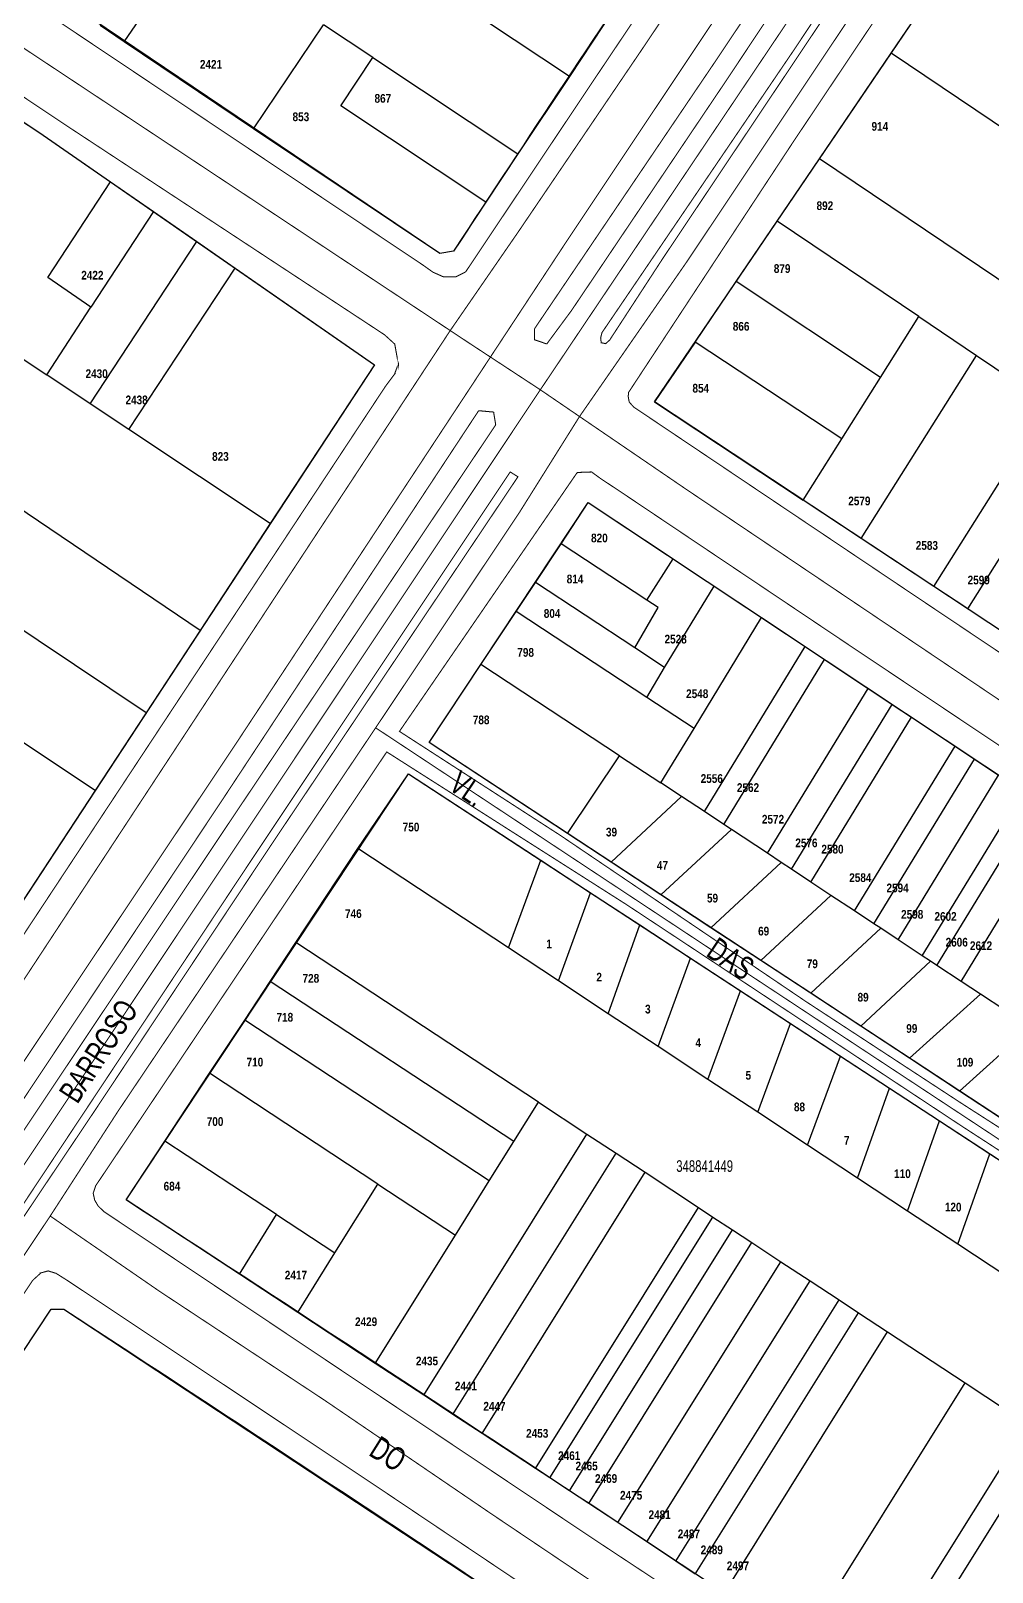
# Model space of a CAD drawing. Extents: x 203136 to 205923, y 4839890 to 4842982.
# Drawn here: x 204170.9 to 204336.6, y 4840403 to 4840668.6 of the extents above; entities that cross this region are included whole.
import ezdxf
from ezdxf.enums import TextEntityAlignment as Align

# ---------------------------------------------------------------- set-up
doc = ezdxf.new("R2010")
doc.units = 0
doc.header["$LTSCALE"] = 1.5
doc.header["$MEASUREMENT"] = 0
for name, color, linetype in [('CD_MALHA_LOTES', 40, 'CONTINUOUS'), ('CD_TXT_QUADRA', 7, 'CONTINUOUS'), ('RU-QUADRAS', 210, 'CONTINUOUS'), ('SV-EIXO-RUA-PAV', 20, 'CONTINUOUS'), ('SV-RUA-PAVIM-S-GUIA-C-GUIA', 7, 'CONTINUOUS'), ('SV-TXT-RUA-PAV-S-GUIA-C-GUIA', 7, 'CONTINUOUS'), ('Th_NmrPort', 1, 'CONTINUOUS')]:
    doc.layers.add(name, color=color, linetype=linetype)
doc.styles.add('3488-41-2D_TXTB$0$ARIAL', font='ARIAL.TTF')
doc.styles.add('ARIAL', font='ARIAL.TTF')
doc.styles.get("Standard").update_dxf_attribs({"font": 'swisscbo.ttf'})

msp = doc.modelspace()

# ---------------------------------------------------------------- linework, layer by layer
at = {"layer": 'CD_MALHA_LOTES', "linetype": 'Continuous', "flags": 128}
for points in [[(204263.7, 4840660.74), (204230.33, 4840682.89)], [(204319.15, 4840664.74), (204332.19, 4840683.96)], [(204186.99, 4840666.7), (204196.58, 4840680.74)], [(204271.43, 4840672.4), (204263.7, 4840660.74)], [(204186.99, 4840666.7), (204182.85, 4840669.51)], [(204209.25, 4840651.73), (204221.36, 4840669.64)], [(204229.85, 4840664), (204221.36, 4840669.64)], [(204209.25, 4840651.73), (204186.99, 4840666.7)], [(204224.32, 4840655.67), (204229.85, 4840664)], [(204229.85, 4840664), (204254.85, 4840647.41)], [(204306.79, 4840646.54), (204319.15, 4840664.74)], [(204447.15, 4840578.58), (204319.15, 4840664.74)], [(204157.17, 4840661), (204172.25, 4840651.15)], [(204263.7, 4840660.74), (204254.85, 4840647.41)], [(204249.31, 4840639.08), (204224.32, 4840655.67)], [(204172.25, 4840651.15), (204184.65, 4840642.57)], [(204241.39, 4840630.23), (204209.25, 4840651.73)], [(204254.85, 4840647.41), (204249.31, 4840639.08)], [(204299.49, 4840635.78), (204306.79, 4840646.54)], [(204435.17, 4840560.12), (204306.79, 4840646.54)], [(204173.82, 4840626.07), (204184.65, 4840642.57)], [(204184.65, 4840642.57), (204192.03, 4840637.46)], [(204192.03, 4840637.46), (204181.22, 4840620.99)], [(204192.03, 4840637.46), (204199.51, 4840632.28)], [(204249.31, 4840639.08), (204243.73, 4840630.61)], [(204292.44, 4840625.39), (204299.49, 4840635.78)], [(204323.91, 4840619.35), (204299.49, 4840635.78)], [(204181.13, 4840604.34), (204199.51, 4840632.28)], [(204199.51, 4840632.28), (204206.09, 4840627.73)], [(204243.73, 4840630.61), (204241.39, 4840630.23)], [(204187.79, 4840599.91), (204206.09, 4840627.73)], [(204206.09, 4840627.73), (204230.15, 4840611.07)], [(204181.22, 4840620.99), (204173.82, 4840626.07)], [(204285.36, 4840614.96), (204292.44, 4840625.39)], [(204317.31, 4840608.88), (204292.44, 4840625.39)], [(204190.76, 4840551.06), (204085.33, 4840621.67)], [(204173.64, 4840609.33), (204181.22, 4840620.99)], [(204317.31, 4840608.88), (204323.91, 4840619.35)], [(204323.91, 4840619.35), (204333.87, 4840612.64)], [(204166.12, 4840614.34), (204173.64, 4840609.33)], [(204285.36, 4840614.96), (204278.37, 4840604.66)], [(204310.63, 4840598.28), (204285.36, 4840614.96)], [(204230.15, 4840611.07), (204212.17, 4840583.67)], [(204313.99, 4840581.11), (204333.87, 4840612.64)], [(204333.87, 4840612.64), (204346.32, 4840604.26)], [(204181.13, 4840604.34), (204173.64, 4840609.33)], [(204310.63, 4840598.28), (204317.31, 4840608.88)], [(204187.79, 4840599.91), (204181.13, 4840604.34)], [(204278.37, 4840604.66), (204303.98, 4840587.73)], [(204326.51, 4840572.83), (204346.32, 4840604.26)], [(204181.98, 4840537.69), (204084.16, 4840602.85)], [(204332.35, 4840568.97), (204352.13, 4840600.35)], [(204212.17, 4840583.67), (204187.79, 4840599.91)], [(204303.98, 4840587.73), (204310.63, 4840598.28)], [(204200.09, 4840565.28), (204154.25, 4840596.23)], [(204262.27, 4840580.22), (204266.97, 4840587.31)], [(204266.97, 4840587.31), (204281.58, 4840577.6)], [(204313.99, 4840581.11), (204303.98, 4840587.73)], [(204212.17, 4840583.67), (204200.09, 4840565.28)], [(204257.85, 4840573.55), (204262.27, 4840580.22)], [(204277.07, 4840570.48), (204262.27, 4840580.22)], [(204326.51, 4840572.83), (204313.99, 4840581.11)], [(204277.07, 4840570.48), (204281.58, 4840577.6)], [(204281.58, 4840577.6), (204288.66, 4840572.9)], [(204254.53, 4840568.55), (204257.85, 4840573.55)], [(204274.97, 4840562.28), (204257.85, 4840573.55)], [(204280.11, 4840558.9), (204288.66, 4840572.9)], [(204288.66, 4840572.9), (204296.83, 4840567.47)], [(204332.35, 4840568.97), (204326.51, 4840572.83)], [(204248.46, 4840559.38), (204254.53, 4840568.55)], [(204277.05, 4840553.73), (204254.53, 4840568.55)], [(204274.97, 4840562.28), (204278.98, 4840569.23)], [(204278.98, 4840569.23), (204277.07, 4840570.48)], [(204337.35, 4840565.66), (204332.35, 4840568.97)], [(204285.18, 4840548.38), (204296.83, 4840567.47)], [(204296.83, 4840567.47), (204304.33, 4840562.49)], [(204200.09, 4840565.28), (204190.76, 4840551.06)], [(204280.11, 4840558.9), (204274.97, 4840562.28)], [(204286.97, 4840534.04), (204304.33, 4840562.49)], [(204304.33, 4840562.49), (204307.67, 4840560.27)], [(204239.55, 4840545.96), (204248.46, 4840559.38)], [(204272.32, 4840543.68), (204248.46, 4840559.38)], [(204277.05, 4840553.73), (204280.11, 4840558.9)], [(204290.31, 4840531.84), (204307.67, 4840560.27)], [(204307.67, 4840560.27), (204315.17, 4840555.29)], [(204297.82, 4840526.87), (204315.17, 4840555.29)], [(204315.17, 4840555.29), (204319.34, 4840552.52)], [(204285.18, 4840548.38), (204277.05, 4840553.73)], [(204302, 4840524.1), (204319.34, 4840552.52)], [(204319.34, 4840552.52), (204322.67, 4840550.31)], [(204190.76, 4840551.06), (204181.98, 4840537.69)], [(204305.33, 4840521.89), (204322.67, 4840550.31)], [(204322.67, 4840550.31), (204330.17, 4840545.32)], [(204279.45, 4840538.99), (204285.18, 4840548.38)], [(204263.38, 4840530.29), (204239.55, 4840545.96)], [(204312.84, 4840516.92), (204330.17, 4840545.32)], [(204330.17, 4840545.32), (204333.51, 4840543.11)], [(204263.38, 4840530.29), (204272.32, 4840543.68)], [(204272.32, 4840543.68), (204279.45, 4840538.99)], [(204316.18, 4840514.71), (204333.51, 4840543.11)], [(204333.51, 4840543.11), (204337.68, 4840540.34)], [(204227.27, 4840527.67), (204235.98, 4840540.57)], [(204235.98, 4840540.57), (204258.76, 4840525.68)], [(204320.35, 4840511.95), (204337.68, 4840540.34)], [(204181.98, 4840537.69), (204151.43, 4840491.13)], [(204270.89, 4840525.36), (204283.02, 4840536.63)], [(204283.02, 4840536.63), (204279.45, 4840538.99)], [(204286.97, 4840534.04), (204283.02, 4840536.63)], [(204324.52, 4840509.19), (204341.84, 4840537.57)], [(204290.31, 4840531.84), (204286.97, 4840534.04)], [(204327.03, 4840507.53), (204344.35, 4840535.91)], [(204291.62, 4840530.97), (204290.31, 4840531.84)], [(204331.2, 4840504.77), (204348.51, 4840533.14)], [(204270.89, 4840525.36), (204263.38, 4840530.29)], [(204279.49, 4840519.7), (204291.62, 4840530.97)], [(204297.82, 4840526.87), (204291.62, 4840530.97)], [(204216.58, 4840511.48), (204227.27, 4840527.67)], [(204253.23, 4840510.54), (204227.27, 4840527.67)], [(204300.2, 4840525.29), (204297.82, 4840526.87)], [(204253.23, 4840510.54), (204258.76, 4840525.68)], [(204258.76, 4840525.68), (204267.36, 4840520.06)], [(204279.49, 4840519.7), (204270.89, 4840525.36)], [(204288.1, 4840514.04), (204300.2, 4840525.29)], [(204302, 4840524.1), (204300.2, 4840525.29)], [(204305.33, 4840521.89), (204302, 4840524.1)], [(204308.77, 4840519.61), (204305.33, 4840521.89)], [(204261.81, 4840504.88), (204267.36, 4840520.06)], [(204267.36, 4840520.06), (204275.84, 4840514.52)], [(204288.1, 4840514.04), (204279.49, 4840519.7)], [(204296.7, 4840508.39), (204308.77, 4840519.61)], [(204312.84, 4840516.92), (204308.77, 4840519.61)], [(204316.18, 4840514.71), (204312.84, 4840516.92)], [(204270.4, 4840499.22), (204275.84, 4840514.52)], [(204275.84, 4840514.52), (204284.59, 4840508.79)], [(204296.7, 4840508.39), (204288.1, 4840514.04)], [(204305.3, 4840502.73), (204317.35, 4840513.94)], [(204317.35, 4840513.94), (204316.18, 4840514.71)], [(204320.35, 4840511.95), (204317.35, 4840513.94)], [(204212.17, 4840504.79), (204216.58, 4840511.48)], [(204258.37, 4840483.97), (204216.58, 4840511.48)], [(204261.81, 4840504.88), (204253.23, 4840510.54)], [(204324.52, 4840509.19), (204320.35, 4840511.95)], [(204278.99, 4840493.55), (204284.59, 4840508.79)], [(204284.59, 4840508.79), (204293.21, 4840503.16)], [(204305.3, 4840502.73), (204296.7, 4840508.39)], [(204313.91, 4840497.08), (204325.95, 4840508.27)], [(204325.95, 4840508.27), (204324.52, 4840509.19)], [(204327.03, 4840507.53), (204325.95, 4840508.27)], [(204331.2, 4840504.77), (204327.03, 4840507.53)], [(204207.76, 4840498.12), (204212.17, 4840504.79)], [(204254.13, 4840477.19), (204212.17, 4840504.79)], [(204270.4, 4840499.22), (204261.81, 4840504.88)], [(204334.54, 4840502.58), (204331.2, 4840504.77)], [(204287.58, 4840487.88), (204293.21, 4840503.16)], [(204293.21, 4840503.16), (204301.83, 4840497.53)], [(204313.91, 4840497.08), (204305.3, 4840502.73)], [(204322.3, 4840491.56), (204334.54, 4840502.58)], [(204338.72, 4840499.81), (204334.54, 4840502.58)], [(204201.7, 4840488.94), (204207.76, 4840498.12)], [(204249.89, 4840470.4), (204207.76, 4840498.12)], [(204278.99, 4840493.55), (204270.4, 4840499.22)], [(204296.17, 4840482.22), (204301.83, 4840497.53)], [(204301.83, 4840497.53), (204310.44, 4840491.89)], [(204322.3, 4840491.56), (204313.91, 4840497.08)], [(204330.94, 4840485.88), (204343.16, 4840496.89)], [(204287.58, 4840487.88), (204278.99, 4840493.55)], [(204304.76, 4840476.55), (204310.44, 4840491.89)], [(204310.44, 4840491.89), (204318.86, 4840486.39)], [(204330.94, 4840485.88), (204322.3, 4840491.56)], [(204193.99, 4840477.26), (204201.7, 4840488.94)], [(204230.69, 4840469.86), (204201.7, 4840488.94)], [(204296.17, 4840482.22), (204287.58, 4840487.88)], [(204313.35, 4840470.88), (204318.86, 4840486.39)], [(204318.86, 4840486.39), (204327.51, 4840480.74)], [(204254.13, 4840477.19), (204258.37, 4840483.97)], [(204258.37, 4840483.97), (204266.73, 4840478.47)], [(204339.58, 4840480.2), (204330.94, 4840485.88)], [(204304.76, 4840476.55), (204296.17, 4840482.22)], [(204322, 4840465.18), (204327.51, 4840480.74)], [(204327.51, 4840480.74), (204336.16, 4840475.08)], [(204238.61, 4840433.46), (204266.73, 4840478.47)], [(204266.73, 4840478.47), (204271.74, 4840475.17)], [(204187.3, 4840467.13), (204193.99, 4840477.26)], [(204213.25, 4840464.59), (204193.99, 4840477.26)], [(204249.89, 4840470.4), (204254.13, 4840477.19)], [(204313.35, 4840470.88), (204304.76, 4840476.55)], [(204243.63, 4840430.17), (204271.74, 4840475.17)], [(204271.74, 4840475.17), (204276.76, 4840471.88)], [(204330.62, 4840459.49), (204336.16, 4840475.08)], [(204336.16, 4840475.08), (204344.81, 4840469.42)], [(204244.06, 4840461.07), (204249.89, 4840470.4)], [(204248.65, 4840426.88), (204276.76, 4840471.88)], [(204276.76, 4840471.88), (204285.95, 4840465.83)], [(204322, 4840465.18), (204313.35, 4840470.88)], [(204223.29, 4840457.98), (204230.69, 4840469.86)], [(204230.69, 4840469.86), (204244.06, 4840461.07)], [(204206.83, 4840454.31), (204187.3, 4840467.13)], [(204257.85, 4840420.84), (204285.95, 4840465.83)], [(204285.95, 4840465.83), (204288.45, 4840464.18)], [(204330.62, 4840459.49), (204322, 4840465.18)], [(204206.83, 4840454.31), (204213.25, 4840464.59)], [(204213.25, 4840464.59), (204223.29, 4840457.98)], [(204260.36, 4840419.2), (204288.45, 4840464.18)], [(204288.45, 4840464.18), (204291.8, 4840461.98)], [(204230.25, 4840438.95), (204244.06, 4840461.07)], [(204263.7, 4840417), (204291.8, 4840461.98)], [(204267.05, 4840414.81), (204295.14, 4840459.78)], [(204291.8, 4840461.98), (204295.14, 4840459.78)], [(204295.14, 4840459.78), (204300.15, 4840456.48)], [(204339.25, 4840453.8), (204330.62, 4840459.49)], [(204216.9, 4840447.71), (204223.29, 4840457.98)], [(204216.9, 4840447.71), (204206.83, 4840454.31)], [(204272.06, 4840411.51), (204300.15, 4840456.48)], [(204300.15, 4840456.48), (204305.17, 4840453.18)], [(204277.06, 4840408.18), (204305.17, 4840453.18)], [(204305.17, 4840453.18), (204310.18, 4840449.88)], [(204282.06, 4840404.86), (204310.18, 4840449.88)], [(204310.18, 4840449.88), (204313.52, 4840447.68)], [(204194.48, 4840268.41), (204098.02, 4840332.88), (204174.42, 4840448.27)], [(204174.42, 4840448.27), (204176.6, 4840448.29)], [(204176.6, 4840448.29), (204264.29, 4840390.46)], [(204230.25, 4840438.95), (204216.9, 4840447.71)], [(204285.39, 4840402.64), (204313.52, 4840447.68)], [(204313.52, 4840447.68), (204318.53, 4840444.38)], [(204290.38, 4840399.31), (204318.53, 4840444.38)], [(204318.53, 4840444.38), (204331.9, 4840435.58)], [(204238.61, 4840433.46), (204230.25, 4840438.95)], [(204303.71, 4840390.45), (204331.9, 4840435.58)], [(204331.9, 4840435.58), (204342.77, 4840428.44)], [(204243.63, 4840430.17), (204238.61, 4840433.46)], [(204248.65, 4840426.88), (204243.63, 4840430.17)], [(204314.53, 4840383.24), (204342.77, 4840428.44)], [(204257.85, 4840420.84), (204248.65, 4840426.88)], [(204317.87, 4840381.02), (204344.64, 4840423.88)], [(204260.36, 4840419.2), (204257.85, 4840420.84)], [(204263.7, 4840417), (204260.36, 4840419.2)], [(204267.05, 4840414.81), (204263.7, 4840417)], [(204272.06, 4840411.51), (204267.05, 4840414.81)], [(204277.06, 4840408.18), (204272.06, 4840411.51)], [(204282.06, 4840404.86), (204277.06, 4840408.18)], [(204285.39, 4840402.64), (204282.06, 4840404.86)]]:
    msp.add_lwpolyline(points, dxfattribs=at)
at = {"layer": 'RU-QUADRAS', "color": 6, "linetype": 'Continuous'}
msp.add_lwpolyline([(203894.87, 4840663.42), (203974.28, 4840782.03), (204172.25, 4840651.15), (204230.15, 4840611.07), (204151.43, 4840491.13), (204059.37, 4840552.9), (204076.01, 4840635.74), (204070.42, 4840638.89), (204054.24, 4840555.92), (204009.07, 4840586.95), (204050.78, 4840649.88), (204046.08, 4840652.63), (204004.77, 4840590.07)], close=True, dxfattribs=at)
msp.add_lwpolyline([(204321.39, 4840746.47, 0.0049104512), (204243.73, 4840630.61), (204241.39, 4840630.23), (204123.87, 4840709.51)], format="xyb", dxfattribs=at)
msp.add_lwpolyline([(204537.7, 4840433.2), (204503.78, 4840455.62), (204529.47, 4840493.68), (204525.5, 4840496.24), (204499.84, 4840458.23), (204479.01, 4840472), (204500.59, 4840505.68), (204496.45, 4840508.36), (204475.11, 4840474.58), (204278.37, 4840604.66), (204359.09, 4840723.6), (204486.19, 4840638.74), (204462.07, 4840601.57), (204467.91, 4840597.71), (204467.36, 4840596.87), (204474.37, 4840592.24), (204477.15, 4840596.39), (204465.77, 4840603.92), (204487.81, 4840637.66), (204616.88, 4840552.37)], dxfattribs=at)
for points in [[(204187.3, 4840467.13), (204235.98, 4840540.57), (204365.3, 4840456.03), (204368.67, 4840461.08), (204239.55, 4840545.96), (204266.97, 4840587.31), (204403.51, 4840496.67), (204363.95, 4840437.45), (204365.7, 4840436.28), (204405.26, 4840495.51), (204432.33, 4840477.58, -0.0111389253), (204393.63, 4840420.5), (204391.66, 4840421.83), (204390.31, 4840419.88), (204387.8, 4840421.56), (204348.15, 4840360.86, 0.0032896599)], [(204098.02, 4840332.88), (204174.42, 4840448.27), (204176.6, 4840448.29, -0.0042012663), (204323.67, 4840350.58), (204302.23, 4840280), (204306.65, 4840278.18), (204324.91, 4840340.88), (204327.89, 4840347.98), (204417.66, 4840287.71), (204424.75, 4840283.29), (204425.53, 4840285.07), (204435.21, 4840278.57), (204397.44, 4840221.93), (204398.58, 4840221.38), (204358.18, 4840159)]]:
    msp.add_lwpolyline(points, format="xyb", close=True, dxfattribs=at)
at = {"layer": 'SV-EIXO-RUA-PAV', "const_width": 0.18}
for points in [[(204636.847033, 4840353.732969), (204556.692409, 4840405.627321), (204539.141988, 4840418.327609), (204495.302183, 4840447.648089), (204470.787539, 4840463.788165), (204283.813228, 4840589.6077), (204258.698822, 4840606.743049), (204246.534032, 4840614.722105), (203972.065444, 4840796.468379), (203949.643938, 4840811.266574), (203812.386168, 4840902.999228), (203680.641912, 4840990.841984), (203657.330522, 4841006.328818), (203641.610185, 4841017.472348), (203614.945309, 4841034.784618), (203592.86, 4841049.37)], [(203785.506106, 4839897.911714), (203813.066431, 4839939.541296), (203895.265583, 4840062.117287), (203986.330293, 4840197.220699), (204075.371343, 4840332.51684), (204166.14696, 4840467.812981), (204258.698822, 4840606.743049), (204349.432758, 4840741.874396), (204441.172022, 4840879.868751), (204532.718556, 4841016.32127), (204553.93, 4841049.35)], [(203879.435958, 4840071.696704), (203924.539774, 4840138.887439), (203971.038552, 4840207.996248), (204010.155649, 4840266.526586), (204048.342771, 4840323.313219), (204062.059911, 4840343.772682), (204076.590779, 4840365.627108), (204111.639234, 4840418.05448), (204151.9188, 4840478.037905), (204168.658361, 4840503.495986), (204207.659211, 4840562.898175), (204243.172653, 4840616.953005), (204254.797348, 4840633.808812), (204275.954292, 4840665.021118), (204299.029311, 4840699.37209), (204334.775247, 4840753.485044), (204426.784705, 4840890.947058), (204462.414394, 4840944.275344), (204503.158948, 4841005.653732), (204518.096681, 4841026.810676), (204532.33, 4841049.35)], [(203887.007883, 4840069.173018), (203888.793838, 4840071.842013), (203946.684817, 4840158.213494), (204029.801383, 4840281.667751), (204119.660273, 4840416.04922), (204206.264248, 4840545.780812), (204263.341498, 4840632.501034), (204338.785766, 4840745.609313), (204416.903714, 4840862.786235), (204506.065122, 4840995.540247), (204542.27, 4841049.35)], [(204323.934239, 4840688.7582), (204283.94138, 4840628.802183), (204265.442187, 4840602.118096), (204255.061346, 4840585.548675), (204230.319661, 4840548.48531), (204185.922277, 4840482.405694), (204174.239633, 4840464.347381), (204142.336049, 4840416.527274), (204106.601997, 4840362.693293), (204083.577552, 4840329.105603), (204068.871629, 4840307.195715), (204033.337209, 4840253.627909), (203993.34435, 4840193.472261), (203983.296227, 4840180.096945), (203936.582439, 4840109.493911), (203925.868877, 4840093.323754), (203893.927825, 4840045.345632), (203857.129072, 4839989.914597), (203817.335844, 4839930.557476), (203794.644388, 4839897.35209)], [(204230.319661, 4840548.48531), (204290.53422, 4840508.690332), (204341.29312, 4840475.218463), (204366.654901, 4840458.838375)], [(204448.417295, 4840279.955234), (204429.946774, 4840292.540233), (204379.418943, 4840326.538513), (204364.016407, 4840337.182542), (204344.606707, 4840349.830153), (204329.14156, 4840360.912465), (204295.331115, 4840382.701419), (204250.18791, 4840413.068207), (204221.511644, 4840432.60313), (204193.148438, 4840451.324099), (204174.239633, 4840464.347381)]]:
    msp.add_lwpolyline(points, dxfattribs=at)
at = {"layer": 'SV-RUA-PAVIM-S-GUIA-C-GUIA', "linetype": 'Continuous', "const_width": 0.18}
for points in [[(204457.06, 4840897.06), (204421.7, 4840844.13), (204385.45, 4840789.99), (204335.71, 4840715.44), (204302.36, 4840665.24), (204269.31, 4840616.58), (204269.09, 4840615.69), (204269.2, 4840614.84), (204269.96, 4840614.7), (204270.64, 4840615.3), (204279.8, 4840629.37), (204322.2, 4840692.79), (204354.8, 4840741.46), (204401.61, 4840811.29), (204458.2, 4840896.29)], [(204499.86, 4840512.23), (204473.35, 4840470.96), (204440.44, 4840493.23), (204383.68, 4840530.76), (204323.25, 4840571.24), (204274.8, 4840603.76), (204274.02, 4840604.62), (204273.84, 4840605.57), (204273.91, 4840606.3), (204302.3, 4840649.49), (204354.61, 4840727.66)], [(204406.08, 4840499.77), (204311.51, 4840563.01), (204272.16, 4840589.41), (204269.1, 4840591.43), (204267.53, 4840592.58), (204266.32, 4840592.54), (204265.1, 4840592.49), (204264.91, 4840592.28), (204234.42, 4840547.87), (204262.13, 4840529.96), (204304.44, 4840501.33), (204331.34, 4840483.73), (204367.77, 4840460.36)], [(204365.79, 4840457.46), (204331.17, 4840479.94), (204273.44, 4840518.09), (204232.23, 4840544.33), (204182.09, 4840469.59), (204181.64, 4840468.29), (204181.65, 4840468.28), (204181.89, 4840467.12), (204182.48, 4840466.1), (204183.51, 4840465.1), (204267.94, 4840408.64), (204347.47, 4840356.13)], [(204295.06, 4840374.4), (204230.34, 4840417.84), (204177.23, 4840453.22), (204175.23, 4840454.48), (204175.22, 4840454.48), (204173.87, 4840454.89), (204172.52, 4840454.51), (204172.54, 4840454.5), (204172.58, 4840454.5), (204171.21, 4840453.25), (204093.13, 4840336.29)]]:
    msp.add_lwpolyline(points, dxfattribs=at)
at = {"layer": 'SV-RUA-PAVIM-S-GUIA-C-GUIA', "const_width": 0.18}
for points in [[(204268.49, 4840660.98), (204325.7, 4840746.26)], [(204290.74, 4840660.04), (204324.25, 4840710.49)], [(204316.84, 4840705.22), (204289.12, 4840663.73)], [(204176.28, 4840669.82), (204238.42, 4840628.27)], [(204289.12, 4840663.73), (204257.71, 4840617.28)], [(204245.82, 4840627.05), (204268.49, 4840660.98)], [(204264.06, 4840620.39), (204290.74, 4840660.04)], [(204238.42, 4840628.27), (204240.21, 4840627)], [(204240.21, 4840627), (204241.99, 4840626.21)], [(204244.11, 4840626.19), (204245.82, 4840627.05)], [(204241.99, 4840626.21), (204244.11, 4840626.19)], [(204259.81, 4840614.64), (204264.06, 4840620.39)], [(204257.71, 4840617.28), (204257.71, 4840615.36), (204259.81, 4840614.64)], [(204203.97, 4840536.17), (204248.07, 4840603.14)], [(204251.01, 4840600.69), (204250.65, 4840602.9), (204248.07, 4840603.14)], [(204205.01, 4840532.05), (204251.01, 4840600.69)], [(204152.86, 4840459.26), (204203.97, 4840536.17)], [(204151.94, 4840452.51), (204205.01, 4840532.05)]]:
    msp.add_lwpolyline(points, dxfattribs=at)
at = {"layer": 'SV-RUA-PAVIM-S-GUIA-C-GUIA', "linetype": 'Continuous', "const_width": 0.18, "flags": 128}
msp.add_lwpolyline([(204120.6, 4840689.98), (204177.01, 4840652.29), (204231.85, 4840616.22), (204233.61, 4840614.62), (204234.23, 4840611.19), (204234.23, 4840611.2), (204233.61, 4840609.54), (204233.65, 4840609.54), (204232.01, 4840607.34), (204154.35, 4840489.65), (204152.86, 4840488.4), (204151.29, 4840488.23), (204149.85, 4840488.3), (204147.62, 4840489.37), (204100.12, 4840520.83), (204056.99, 4840549.61)], dxfattribs=at)
msp.add_lwpolyline([(204067.81, 4840314.22), (204069.92, 4840317.3), (204098.01, 4840358.95), (204130, 4840407.25), (204169.46, 4840466.19), (204208.79, 4840525.52), (204253.51, 4840592.58), (204254.84, 4840591.75), (204212.18, 4840528.1), (204181.88, 4840482.45), (204141.55, 4840422.25), (204104.44, 4840366.42), (204073.43, 4840320.12), (204069.72, 4840314.79), (204068.7, 4840313.28), (203999.31, 4840208.44), (203997.52, 4840209.68), (204025.56, 4840250.89)], close=True, dxfattribs=at)

# ---------------------------------------------------------------- texts
at = {"layer": 'CD_TXT_QUADRA', "style": 'ARIAL', "width": 0.7}
msp.add_text('348841449', height=2, dxfattribs=at).set_placement((204282.12, 4840471.96))
at = {"layer": 'SV-TXT-RUA-PAV-S-GUIA-C-GUIA', "width": 0.7}
for s, rotation, style, p in [('VL.', 326, '3488-41-2D_TXTB$0$ARIAL', (204242.677119, 4840537.978559)), ('DAS', 326, '3488-41-2D_TXTB$0$ARIAL', (204287.061616, 4840509.281686)), ('BARROSO', 57, 'ARIAL', (204178.915099, 4840483.502163)), ('DO', 328, 'ARIAL', (204228.93, 4840423.22))]:
    msp.add_text(s, height=4, rotation=rotation, dxfattribs=dict(at, style=style)).set_placement(p)
at = {"layer": 'Th_NmrPort', "color": 1}
for s, p in [('2421', (204200.036432, 4840662.834482)), ('867', (204230.124482, 4840656.963568)), ('853', (204216.004482, 4840653.793568)), ('914', (204315.774422, 4840652.131914)), ('892', (204306.304422, 4840638.471914)), ('2422', (204179.589207, 4840626.483466)), ('879', (204298.934422, 4840627.631914)), ('866', (204291.864422, 4840617.681914)), ('2430', (204180.328086, 4840609.514422)), ('2438', (204187.218086, 4840604.994422)), ('854', (204284.914422, 4840607.011914)), ('823', (204202.136432, 4840595.254482)), ('2579', (204311.766432, 4840587.584482)), ('820', (204267.444422, 4840581.201914)), ('2583', (204323.396432, 4840579.914482)), ('814', (204263.244422, 4840574.131914)), ('2599', (204332.334262, 4840573.953636)), ('804', (204259.294422, 4840568.191914)), ('2528', (204280.104262, 4840563.773636)), ('798', (204254.734422, 4840561.481914)), ('2548', (204283.824262, 4840554.363636)), ('788', (204247.064422, 4840549.851914)), ('2556', (204286.334262, 4840539.743636)), ('2562', (204292.574262, 4840538.183636)), ('750', (204234.984482, 4840531.383568)), ('39', (204270.00389, 4840530.519437)), ('2572', (204296.884262, 4840532.733636)), ('2576', (204302.644262, 4840528.653636)), ('2580', (204307.134262, 4840527.573636)), ('47', (204278.785633, 4840524.775723)), ('2584', (204311.934262, 4840522.663636)), ('2594', (204318.351591, 4840520.891875)), ('59', (204287.415633, 4840519.135723)), ('746', (204225.044482, 4840516.463568)), ('2598', (204320.871591, 4840516.341875)), ('2602', (204326.621591, 4840515.981875)), ('69', (204296.225633, 4840513.445723)), ('1', (204259.720931, 4840511.232191)), ('2606', (204328.541591, 4840511.541875)), ('2612', (204332.731591, 4840510.941875)), ('79', (204304.615633, 4840507.815723)), ('728', (204217.724482, 4840505.313568)), ('2', (204268.356448, 4840505.516532)), ('89', (204313.365633, 4840502.055723)), ('718', (204213.234482, 4840498.603568)), ('3', (204276.746448, 4840500.006532)), ('99', (204321.755633, 4840496.665723)), ('4', (204285.43384, 4840494.229861)), ('710', (204208.084482, 4840490.873568)), ('109', (204330.445633, 4840490.855723)), ('5', (204294.06384, 4840488.599861)), ('88', (204302.40384, 4840483.149861)), ('700', (204201.214422, 4840480.631914)), ('7', (204311.03384, 4840477.389861)), ('684', (204193.784422, 4840469.491914)), ('110', (204319.66384, 4840471.639861)), ('120', (204328.41384, 4840465.889861)), ('2417', (204214.664262, 4840454.163636)), ('2429', (204226.764262, 4840446.133636)), ('2435', (204237.254262, 4840439.363636)), ('2441', (204243.964262, 4840435.043636)), ('2447', (204248.884262, 4840431.563636)), ('2453', (204256.254262, 4840426.893636)), ('2461', (204261.764262, 4840423.053636)), ('2465', (204264.764262, 4840421.263636)), ('2469', (204268.124262, 4840419.103636)), ('2475', (204272.434262, 4840416.223636)), ('2481', (204277.344262, 4840412.873636)), ('2487', (204282.384262, 4840409.573636)), ('2489', (204286.334262, 4840406.813636)), ('2497', (204290.834262, 4840404.063636))]:
    msp.add_text(s, height=1.5, dxfattribs=at).set_placement(p, align=Align.MIDDLE_LEFT)

doc.saveas('drawing.dxf')
